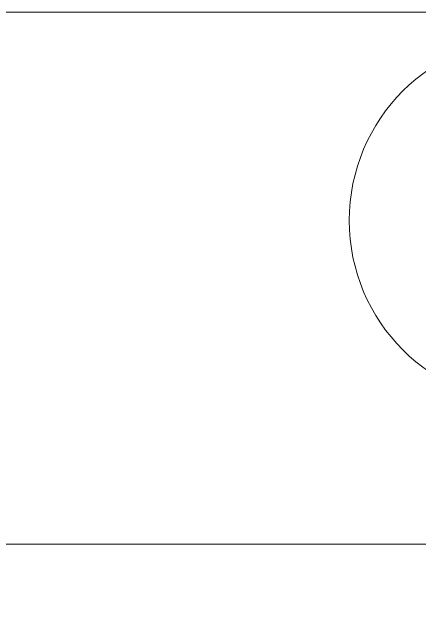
# Model space of a CAD drawing. Header units: inches. Extents: x 0.9 to 36.3, y 0.7 to 23.3.
# Drawn here: x 22.3323 to 22.5314, y 8.7705 to 9.068 of the extents above; entities that cross this region are included whole.
import ezdxf

# ---------------------------------------------------------------- set-up
doc = ezdxf.new("R2010")
doc.units = ezdxf.units.IN
doc.layers.add('Blocks', color=7, linetype='Continuous', lineweight=5, true_color=0x9a9c7f)
doc.layers.add('PDF_Geometry', color=7, linetype='Continuous', lineweight=9, true_color=0x777777)
doc.layers.add('Numbering CCTV', color=38, linetype='Continuous', lineweight=0)

msp = doc.modelspace()

# ---------------------------------------------------------------- linework, layer by layer
at = {"layer": 'Blocks', "linetype": 'ByBlock'}
msp.add_lwpolyline([(21.92410786946614, 8.369659423828125), (21.92410786946614, 7.996341281467013), (22.23742845323351, 7.996341281467013), (22.23742845323351, 8.807974921332464), (22.85740322536892, 8.807974921332464), (22.23742845323351, 8.807974921332464), (22.23742845323351, 7.996341281467013), (21.92410786946614, 7.996341281467013)], close=True, dxfattribs=at)
at = {"layer": 'Numbering CCTV', "linetype": 'ByBlock', "ltscale": 0.001}
msp.add_circle((22.58642072951394, 8.966167253324455), 0.08951629024653585, dxfattribs=at)
at = {"layer": 'PDF_Geometry', "linetype": 'ByBlock'}
msp.add_lwpolyline([(21.97743903266059, 8.37132602267795), (21.97743903266059, 9.067964341905382), (22.85740322536892, 9.067964341905382), (21.97743903266059, 9.067964341905382), (21.97743903266059, 8.37132602267795)], dxfattribs=at)

doc.saveas('drawing.dxf')
